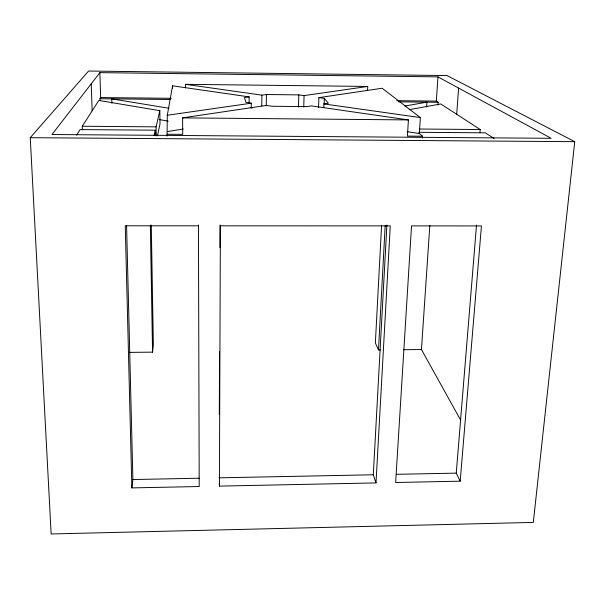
<?xml version="1.0" encoding="UTF-8"?>
<svg xmlns="http://www.w3.org/2000/svg" width="605" height="605" viewBox="0 0 605 605"><rect width="100%" height="100%" fill="white"/><g stroke="black" fill="none" stroke-linecap="round" stroke-linejoin="round"><path stroke-width="0.91" d="M219.312 414.606L219.539 351.392M219.917 247.596L220.001 224.954M219.418 486.11L220.394 225.831L390.263 225.892L376 482.903L219.418 486.11L219.305 483.35M249.071 103.198L249.147 96.891L172.576 85.819L167.29 115.26L167.063 136.11M251.241 107.879L251.302 103.183L245.955 102.389L244.45 97.526L249.147 96.891M261.746 105.822L261.912 95.144L266.434 94.524L298.81 94.879L304.073 95.605L367.742 86.447L367.568 90.221M266.238 105.822L266.434 94.524M298.484 107.077L298.81 94.879M303.748 107.13L304.073 95.605M318.563 107.501L318.888 97.632L382.156 88.239L420.354 117.582L419.356 133.539L422.532 136.208L422.411 138.084M323.804 107.66L323.932 103.931L328.364 103.236L324.318 98.381L318.888 97.632M324.129 103.931L324.318 98.381M381.581 225.355L375.365 343.005L378.48 349.955L380.348 349.94M378.48 349.955L385.188 225.559M376 482.903L373.3 474.774L386.89 225.075M167.04 134.25L182.718 134.37L182.597 117.877L266.359 105.436L271.895 106.261L306.811 106.609L311.416 105.89L408.405 119.911L407.445 136.095L422.532 136.208M426.616 106.805L426.911 102.154L404.836 106.034M437.952 105.058L438.141 102.275L436.341 101.103L437.959 76.873L99.878 72.638L51.962 134.522L551.178 138.303L437.959 76.873M460.783 420.377L421.451 349.539L429.83 225.362M456.692 114.292L458.613 88.073M479.984 132.336L480.211 129.523L440.735 103.954L409.116 109.679M460.193 481.179L481.444 225.93L411.536 225.899L395.64 482.503L460.193 481.179L456.246 473.133L476.506 225.128M574.75 141.676L533.308 522.41L51.145 533.965L30.25 137.69L88.58 71.035L447.027 75.564L574.75 141.676L30.25 137.69M129.334 352.375L152.566 352.148L153.352 345.031L151.28 225.098M198.448 224.947L199.211 486.518L131.867 487.902L132.888 479.531L126.589 225.824M157.482 135.807L160.007 123.896L159.818 110.677L98.834 100.43L82.272 126.241L82.409 129.878M154.101 135.535L155.326 130.188L80.125 129.591L76.601 135.089M156.234 135.883L156.098 126.853L159.818 110.677M99.969 100.513L99.916 98.744L100.664 97.571L99.878 72.638M167.487 131.55L183.277 129.024M167.29 115.26L251.302 103.183M132.888 479.531L199.189 478.222M219.078 477.829L373.3 474.774M396.381 474.312L456.246 473.133M403.701 349.713L421.451 349.539M198.448 225.824L125.258 225.794L131.867 487.902M82.272 126.241L156.098 126.853M419.499 129.024L480.211 129.523M418.705 132.298L485.308 132.828L494.013 138.469M100.664 97.571L171.381 98.312M396.736 100.687L436.341 101.103M99.916 98.744L170.058 99.47M398.559 101.859L438.141 102.275M182.597 117.877L408.405 119.911M185.554 87.899L185.531 84.322L367.742 86.447M185.531 84.322L261.912 95.144M323.932 103.931L420.354 117.582M250.553 107.682L252.406 107.962M407.248 131.686L419.356 133.539M168.999 108.287L111.743 98.865L111.872 103.296M159.024 119.533L168.228 121.151M91.234 83.808L92.157 110.836M150.335 225.06L152.566 352.148M155.326 130.188L155.417 135.701M172.576 85.819L172.599 88.534"/></g></svg>
